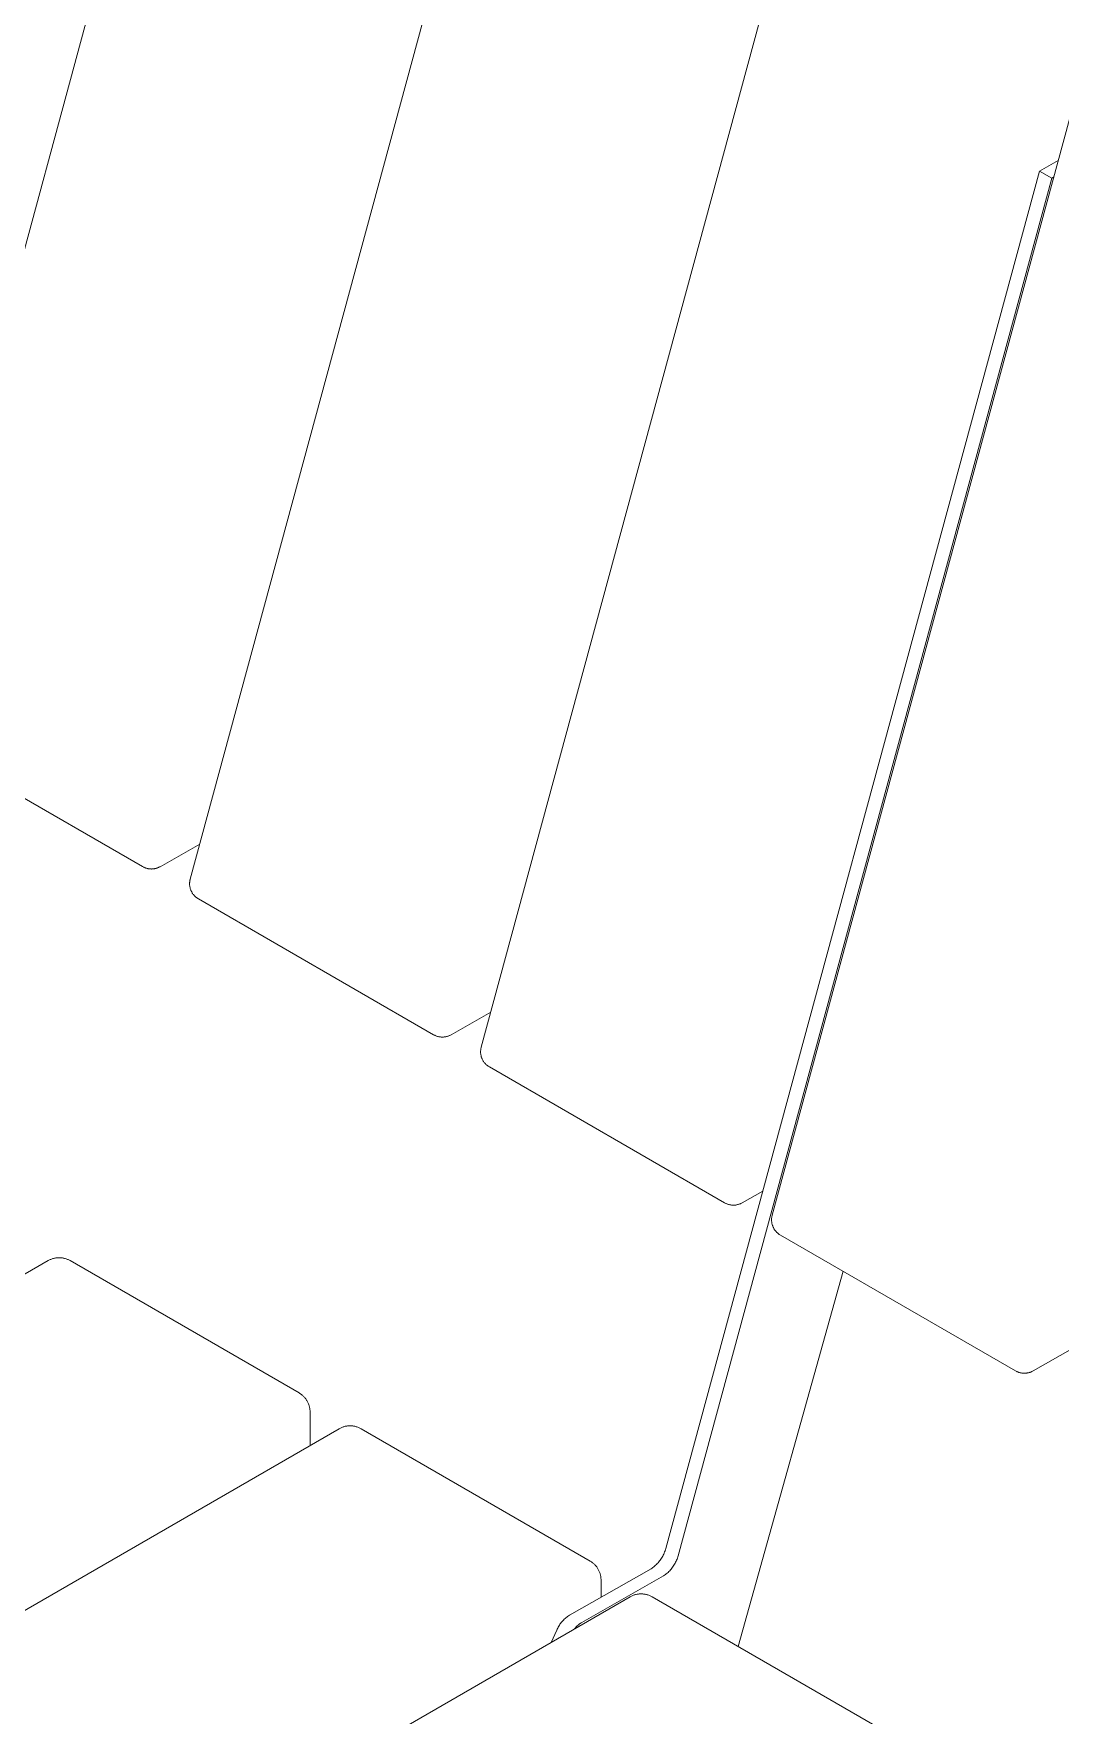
# Model space of a CAD drawing. Header units: inches. Extents: x -6 to 165, y -5 to 126.
# Drawn here: x 147.87 to 153.84, y 53.04 to 62.82 of the extents above; entities that cross this region are included whole.
import ezdxf

# ---------------------------------------------------------------- set-up
doc = ezdxf.new("R2010")
doc.units = ezdxf.units.IN
doc.layers.add('ZANO_R', color=7, linetype='Continuous', lineweight=0)

msp = doc.modelspace()

# ---------------------------------------------------------------- linework, layer by layer
at = {"layer": 'ZANO_R'}
for p, q in [((147.08732, 58.88021), (148.91564, 65.62001)), ((148.78076, 57.9025), (150.60909, 64.6423)), ((150.47421, 56.92479), (152.30253, 63.66459)), ((152.16765, 55.94708), (153.99597, 62.68688)), ((151.54781, 54.0077), (153.72379, 62.02118)), ((153.72379, 62.02118), (153.83213, 62.08291)), ((153.72379, 62.02118), (153.79585, 61.97957)), ((151.61987, 53.9661), (153.79585, 61.97957)), ((153.79585, 61.97957), (153.80561, 61.98513)), ((148.50389, 57.97479), (147.13472, 58.76528)), ((148.83594, 58.10592), (148.60529, 57.9745)), ((148.50698, 57.97307), (148.50389, 57.97479)), ((148.51013, 57.97146), (148.50698, 57.97307)), ((148.51334, 57.96997), (148.51013, 57.97146)), ((148.51659, 57.96858), (148.51334, 57.96997)), ((148.5199, 57.96731), (148.51659, 57.96858)), ((148.52324, 57.96616), (148.5199, 57.96731)), ((148.52662, 57.96512), (148.52324, 57.96616)), ((148.53004, 57.9642), (148.52662, 57.96512)), ((148.53348, 57.9634), (148.53004, 57.9642)), ((148.53696, 57.96272), (148.53348, 57.9634)), ((148.54045, 57.96215), (148.53696, 57.96272)), ((148.54396, 57.96172), (148.54045, 57.96215)), ((148.54748, 57.9614), (148.54396, 57.96172)), ((148.55102, 57.9612), (148.54748, 57.9614)), ((148.55455, 57.96113), (148.55102, 57.9612)), ((148.55809, 57.96118), (148.55455, 57.96113)), ((148.56162, 57.96136), (148.55809, 57.96118)), ((148.56515, 57.96166), (148.56162, 57.96136)), ((148.56866, 57.96207), (148.56515, 57.96166)), ((148.57216, 57.96261), (148.56866, 57.96207)), ((148.57563, 57.96328), (148.57216, 57.96261)), ((148.57908, 57.96406), (148.57563, 57.96328)), ((148.58251, 57.96496), (148.57908, 57.96406)), ((148.58589, 57.96598), (148.58251, 57.96496)), ((148.58924, 57.96711), (148.58589, 57.96598)), ((148.59255, 57.96837), (148.58924, 57.96711)), ((148.59582, 57.96973), (148.59255, 57.96837)), ((148.59903, 57.97121), (148.59582, 57.96973)), ((148.60219, 57.9728), (148.59903, 57.97121)), ((148.60529, 57.9745), (148.60219, 57.9728)), ((148.77722, 57.87467), (148.77724, 57.87819)), ((148.77732, 57.87115), (148.77722, 57.87467)), ((148.77724, 57.87819), (148.77738, 57.8817)), ((148.77754, 57.86764), (148.77732, 57.87115)), ((148.77738, 57.8817), (148.77764, 57.88521)), ((148.77788, 57.86414), (148.77754, 57.86764)), ((148.77764, 57.88521), (148.77803, 57.88871)), ((148.77834, 57.86065), (148.77788, 57.86414)), ((148.77803, 57.88871), (148.77853, 57.89219)), ((148.77893, 57.85718), (148.77834, 57.86065)), ((148.77853, 57.89219), (148.77916, 57.89565)), ((148.77963, 57.85373), (148.77893, 57.85718)), ((148.77916, 57.89565), (148.7799, 57.89909)), ((148.78045, 57.85031), (148.77963, 57.85373)), ((148.7799, 57.89909), (148.78076, 57.9025)), ((148.78139, 57.84692), (148.78045, 57.85031)), ((148.78245, 57.84356), (148.78139, 57.84692)), ((148.78362, 57.84024), (148.78245, 57.84356)), ((148.78491, 57.83697), (148.78362, 57.84024)), ((148.7863, 57.83374), (148.78491, 57.83697)), ((148.78781, 57.83056), (148.7863, 57.83374)), ((148.78943, 57.82744), (148.78781, 57.83056)), ((148.79115, 57.82437), (148.78943, 57.82744)), ((148.79298, 57.82136), (148.79115, 57.82437)), ((148.79491, 57.81842), (148.79298, 57.82136)), ((148.79694, 57.81555), (148.79491, 57.81842)), ((148.79907, 57.81275), (148.79694, 57.81555)), ((148.8013, 57.81002), (148.79907, 57.81275)), ((148.80362, 57.80737), (148.8013, 57.81002)), ((148.80603, 57.80481), (148.80362, 57.80737)), ((148.80852, 57.80233), (148.80603, 57.80481)), ((148.8111, 57.79993), (148.80852, 57.80233)), ((148.81376, 57.79763), (148.8111, 57.79993)), ((148.8165, 57.79542), (148.81376, 57.79763)), ((148.81931, 57.79331), (148.8165, 57.79542)), ((148.8222, 57.79129), (148.81931, 57.79331)), ((148.82515, 57.78938), (148.8222, 57.79129)), ((148.82816, 57.78757), (148.82515, 57.78938)), ((150.19733, 56.99708), (148.82816, 57.78757)), ((150.52939, 57.12821), (150.29874, 56.99679)), ((150.20043, 56.99536), (150.19733, 56.99708)), ((150.20358, 56.99375), (150.20043, 56.99536)), ((150.20678, 56.99226), (150.20358, 56.99375)), ((150.21004, 56.99087), (150.20678, 56.99226)), ((150.21334, 56.9896), (150.21004, 56.99087)), ((150.21668, 56.98845), (150.21334, 56.9896)), ((150.22007, 56.98741), (150.21668, 56.98845)), ((150.22348, 56.98649), (150.22007, 56.98741)), ((150.22693, 56.98569), (150.22348, 56.98649)), ((150.2304, 56.985), (150.22693, 56.98569)), ((150.23389, 56.98444), (150.2304, 56.985)), ((150.2374, 56.98401), (150.23389, 56.98444)), ((150.24093, 56.98369), (150.2374, 56.98401)), ((150.24446, 56.98349), (150.24093, 56.98369)), ((150.248, 56.98342), (150.24446, 56.98349)), ((150.25153, 56.98347), (150.248, 56.98342)), ((150.25507, 56.98365), (150.25153, 56.98347)), ((150.25859, 56.98395), (150.25507, 56.98365)), ((150.26211, 56.98436), (150.25859, 56.98395)), ((150.2656, 56.9849), (150.26211, 56.98436)), ((150.26908, 56.98557), (150.2656, 56.9849)), ((150.27253, 56.98635), (150.26908, 56.98557)), ((150.27595, 56.98725), (150.27253, 56.98635)), ((150.27934, 56.98827), (150.27595, 56.98725)), ((150.28269, 56.9894), (150.27934, 56.98827)), ((150.286, 56.99066), (150.28269, 56.9894)), ((150.28926, 56.99202), (150.286, 56.99066)), ((150.29247, 56.9935), (150.28926, 56.99202)), ((150.29563, 56.99509), (150.29247, 56.9935)), ((150.29874, 56.99679), (150.29563, 56.99509)), ((150.47066, 56.89696), (150.47068, 56.90048)), ((150.47076, 56.89344), (150.47066, 56.89696)), ((150.47068, 56.90048), (150.47082, 56.90399)), ((150.47098, 56.88993), (150.47076, 56.89344)), ((150.47082, 56.90399), (150.47109, 56.9075)), ((150.47133, 56.88643), (150.47098, 56.88993)), ((150.47109, 56.9075), (150.47147, 56.911)), ((150.47179, 56.88294), (150.47133, 56.88643)), ((150.47147, 56.911), (150.47198, 56.91448)), ((150.47237, 56.87947), (150.47179, 56.88294)), ((150.47198, 56.91448), (150.4726, 56.91794)), ((150.47308, 56.87602), (150.47237, 56.87947)), ((150.4726, 56.91794), (150.47335, 56.92138)), ((150.4739, 56.8726), (150.47308, 56.87602)), ((150.47335, 56.92138), (150.47421, 56.92479)), ((150.47484, 56.86921), (150.4739, 56.8726)), ((150.47589, 56.86585), (150.47484, 56.86921)), ((150.47706, 56.86253), (150.47589, 56.86585)), ((150.47835, 56.85926), (150.47706, 56.86253)), ((150.47975, 56.85603), (150.47835, 56.85926)), ((150.48126, 56.85285), (150.47975, 56.85603)), ((150.48287, 56.84972), (150.48126, 56.85285)), ((150.4846, 56.84666), (150.48287, 56.84972)), ((150.48643, 56.84365), (150.4846, 56.84666)), ((150.48836, 56.84071), (150.48643, 56.84365)), ((150.49039, 56.83784), (150.48836, 56.84071)), ((150.49252, 56.83504), (150.49039, 56.83784)), ((150.49474, 56.83231), (150.49252, 56.83504)), ((150.49706, 56.82966), (150.49474, 56.83231)), ((150.49947, 56.8271), (150.49706, 56.82966)), ((150.50196, 56.82462), (150.49947, 56.8271)), ((150.50454, 56.82222), (150.50196, 56.82462)), ((150.5072, 56.81992), (150.50454, 56.82222)), ((150.50994, 56.81771), (150.5072, 56.81992)), ((150.51276, 56.8156), (150.50994, 56.81771)), ((150.51564, 56.81358), (150.51276, 56.8156)), ((150.51859, 56.81167), (150.51564, 56.81358)), ((150.52161, 56.80985), (150.51859, 56.81167)), ((151.89078, 56.01937), (150.52161, 56.80985)), ((152.11261, 56.0877), (151.99218, 56.01908)), ((151.89387, 56.01765), (151.89078, 56.01937)), ((151.89702, 56.01604), (151.89387, 56.01765)), ((151.90023, 56.01455), (151.89702, 56.01604)), ((151.90348, 56.01316), (151.90023, 56.01455)), ((151.90678, 56.01189), (151.90348, 56.01316)), ((151.91013, 56.01074), (151.90678, 56.01189)), ((151.91351, 56.0097), (151.91013, 56.01074)), ((151.91693, 56.00878), (151.91351, 56.0097)), ((151.92037, 56.00798), (151.91693, 56.00878)), ((151.92384, 56.00729), (151.92037, 56.00798)), ((151.92734, 56.00673), (151.92384, 56.00729)), ((151.93085, 56.0063), (151.92734, 56.00673)), ((151.93437, 56.00598), (151.93085, 56.0063)), ((151.9379, 56.00578), (151.93437, 56.00598)), ((151.94144, 56.00571), (151.9379, 56.00578)), ((151.94498, 56.00576), (151.94144, 56.00571)), ((151.94851, 56.00594), (151.94498, 56.00576)), ((151.95204, 56.00623), (151.94851, 56.00594)), ((151.95555, 56.00665), (151.95204, 56.00623)), ((151.95905, 56.00719), (151.95555, 56.00665)), ((151.96252, 56.00786), (151.95905, 56.00719)), ((151.96597, 56.00864), (151.96252, 56.00786)), ((151.96939, 56.00954), (151.96597, 56.00864)), ((151.97278, 56.01056), (151.96939, 56.00954)), ((151.97613, 56.01169), (151.97278, 56.01056)), ((151.97944, 56.01295), (151.97613, 56.01169)), ((151.9827, 56.01431), (151.97944, 56.01295)), ((151.98592, 56.01579), (151.9827, 56.01431)), ((151.98908, 56.01738), (151.98592, 56.01579)), ((151.99218, 56.01908), (151.98908, 56.01738)), ((152.1641, 55.91925), (152.16412, 55.92277)), ((152.1642, 55.91573), (152.1641, 55.91925)), ((152.16412, 55.92277), (152.16427, 55.92628)), ((152.16443, 55.91222), (152.1642, 55.91573)), ((152.16427, 55.92628), (152.16453, 55.92979)), ((152.16477, 55.90872), (152.16443, 55.91222)), ((152.16453, 55.92979), (152.16491, 55.93329)), ((152.16523, 55.90523), (152.16477, 55.90872)), ((152.16491, 55.93329), (152.16542, 55.93677)), ((152.16582, 55.90176), (152.16523, 55.90523)), ((152.16542, 55.93677), (152.16604, 55.94023)), ((152.16652, 55.89831), (152.16582, 55.90176)), ((152.16604, 55.94023), (152.16679, 55.94367)), ((152.16734, 55.89489), (152.16652, 55.89831)), ((152.16679, 55.94367), (152.16765, 55.94708)), ((152.16828, 55.8915), (152.16734, 55.89489)), ((152.16934, 55.88814), (152.16828, 55.8915)), ((152.17051, 55.88482), (152.16934, 55.88814)), ((152.17179, 55.88155), (152.17051, 55.88482)), ((152.17319, 55.87832), (152.17179, 55.88155)), ((152.1747, 55.87514), (152.17319, 55.87832)), ((152.17632, 55.87201), (152.1747, 55.87514)), ((152.17804, 55.86895), (152.17632, 55.87201)), ((152.17987, 55.86594), (152.17804, 55.86895)), ((152.1818, 55.863), (152.17987, 55.86594)), ((152.18383, 55.86013), (152.1818, 55.863)), ((152.18596, 55.85733), (152.18383, 55.86013)), ((152.18819, 55.8546), (152.18596, 55.85733)), ((152.19051, 55.85195), (152.18819, 55.8546)), ((152.19291, 55.84939), (152.19051, 55.85195)), ((152.19541, 55.84691), (152.19291, 55.84939)), ((152.19799, 55.84451), (152.19541, 55.84691)), ((152.20065, 55.84221), (152.19799, 55.84451)), ((152.20339, 55.84), (152.20065, 55.84221)), ((152.2062, 55.83789), (152.20339, 55.84)), ((152.20908, 55.83587), (152.2062, 55.83789)), ((152.21204, 55.83396), (152.20908, 55.83587)), ((152.21505, 55.83214), (152.21204, 55.83396)), ((153.58422, 55.04166), (152.21505, 55.83214)), ((140.02725, 51.10649), (147.95401, 55.68301)), ((147.95401, 55.68301), (147.95777, 55.6851)), ((147.95777, 55.6851), (147.9616, 55.68706)), ((147.9616, 55.68706), (147.9655, 55.68888)), ((147.9655, 55.68888), (147.96945, 55.69058)), ((147.96945, 55.69058), (147.97346, 55.69214)), ((147.97346, 55.69214), (147.97752, 55.69357)), ((147.97752, 55.69357), (147.98162, 55.69486)), ((147.98162, 55.69486), (147.98577, 55.69601)), ((147.98577, 55.69601), (147.98996, 55.69702)), ((147.98996, 55.69702), (147.99417, 55.69788)), ((147.99417, 55.69788), (147.99841, 55.6986)), ((147.99841, 55.6986), (148.00268, 55.69918)), ((148.00268, 55.69918), (148.00696, 55.69962)), ((148.00696, 55.69962), (148.01125, 55.69991)), ((148.01125, 55.69991), (148.01555, 55.70006)), ((148.01555, 55.70006), (148.01985, 55.70006)), ((148.01985, 55.70006), (148.02415, 55.69991)), ((148.02415, 55.69991), (148.02845, 55.69962)), ((148.02845, 55.69962), (148.03273, 55.69918)), ((148.03273, 55.69918), (148.03699, 55.6986)), ((148.03699, 55.6986), (148.04123, 55.69788)), ((148.04123, 55.69788), (148.04545, 55.69702)), ((148.04545, 55.69702), (148.04963, 55.69601)), ((148.04963, 55.69601), (148.05378, 55.69486)), ((148.05378, 55.69486), (148.05788, 55.69357)), ((148.05788, 55.69357), (148.06194, 55.69214)), ((148.06194, 55.69214), (148.06595, 55.69058)), ((148.06595, 55.69058), (148.06991, 55.68888)), ((148.06991, 55.68888), (148.0738, 55.68706)), ((148.0738, 55.68706), (148.07763, 55.6851)), ((148.07763, 55.6851), (148.0814, 55.68301)), ((148.0814, 55.68301), (149.41453, 54.91332)), ((152.58006, 55.62141), (151.96922, 53.43837)), ((153.91628, 55.17279), (153.68563, 55.04137)), ((153.58731, 55.03994), (153.58422, 55.04166)), ((153.59047, 55.03833), (153.58731, 55.03994)), ((153.59367, 55.03684), (153.59047, 55.03833)), ((153.59693, 55.03545), (153.59367, 55.03684)), ((153.60023, 55.03418), (153.59693, 55.03545)), ((153.60357, 55.03303), (153.60023, 55.03418)), ((153.60695, 55.03199), (153.60357, 55.03303)), ((153.61037, 55.03107), (153.60695, 55.03199)), ((153.61382, 55.03027), (153.61037, 55.03107)), ((153.61729, 55.02958), (153.61382, 55.03027)), ((153.62078, 55.02902), (153.61729, 55.02958)), ((153.62429, 55.02858), (153.62078, 55.02902)), ((153.62781, 55.02827), (153.62429, 55.02858)), ((153.63135, 55.02807), (153.62781, 55.02827)), ((153.63488, 55.028), (153.63135, 55.02807)), ((153.63842, 55.02805), (153.63488, 55.028)), ((153.64196, 55.02823), (153.63842, 55.02805)), ((153.64548, 55.02852), (153.64196, 55.02823)), ((153.64899, 55.02894), (153.64548, 55.02852)), ((153.65249, 55.02948), (153.64899, 55.02894)), ((153.65597, 55.03015), (153.65249, 55.02948)), ((153.65942, 55.03093), (153.65597, 55.03015)), ((153.66284, 55.03183), (153.65942, 55.03093)), ((153.66622, 55.03285), (153.66284, 55.03183)), ((153.66958, 55.03398), (153.66622, 55.03285)), ((153.67288, 55.03524), (153.66958, 55.03398)), ((153.67615, 55.0366), (153.67288, 55.03524)), ((153.67936, 55.03808), (153.67615, 55.0366)), ((153.68252, 55.03967), (153.67936, 55.03808)), ((153.68563, 55.04137), (153.68252, 55.03967)), ((149.41453, 54.91332), (149.41822, 54.91111)), ((149.41822, 54.91111), (149.42184, 54.90877)), ((149.42184, 54.90877), (149.42537, 54.90631)), ((149.42537, 54.90631), (149.42881, 54.90373)), ((149.42881, 54.90373), (149.43217, 54.90104)), ((149.43217, 54.90104), (149.43544, 54.89824)), ((149.43544, 54.89824), (149.4386, 54.89533)), ((149.4386, 54.89533), (149.44167, 54.89231)), ((149.44167, 54.89231), (149.44464, 54.88919)), ((149.44464, 54.88919), (149.4475, 54.88598)), ((149.4475, 54.88598), (149.45024, 54.88266)), ((149.45024, 54.88266), (149.45288, 54.87926)), ((149.45288, 54.87926), (149.45539, 54.87577)), ((149.45539, 54.87577), (149.45779, 54.8722)), ((149.45779, 54.8722), (149.46007, 54.86855)), ((149.46007, 54.86855), (149.46222, 54.86482)), ((149.46222, 54.86482), (149.46424, 54.86102)), ((149.46424, 54.86102), (149.46614, 54.85716)), ((149.46614, 54.85716), (149.4679, 54.85324)), ((149.4679, 54.85324), (149.46953, 54.84925)), ((149.46953, 54.84925), (149.47103, 54.84522)), ((149.47103, 54.84522), (149.47238, 54.84113)), ((149.47238, 54.84113), (149.4736, 54.83701)), ((149.4736, 54.83701), (149.47468, 54.83284)), ((149.47468, 54.83284), (149.47562, 54.82864)), ((149.47562, 54.82864), (149.47641, 54.82441)), ((149.47641, 54.82441), (149.47707, 54.82016)), ((149.47707, 54.82016), (149.47757, 54.81589)), ((149.47757, 54.81589), (149.47794, 54.8116)), ((149.47794, 54.8116), (149.47815, 54.8073)), ((149.47815, 54.8073), (149.47823, 54.803)), ((149.47823, 54.803), (149.47823, 54.60759)), ((141.72069, 50.12878), (149.64745, 54.7053)), ((149.64745, 54.7053), (149.65121, 54.70738)), ((149.65121, 54.70738), (149.65505, 54.70934)), ((149.65505, 54.70934), (149.65894, 54.71117)), ((149.65894, 54.71117), (149.66289, 54.71287)), ((149.66289, 54.71287), (149.6669, 54.71443)), ((149.6669, 54.71443), (149.67096, 54.71586)), ((149.67096, 54.71586), (149.67507, 54.71715)), ((149.67507, 54.71715), (149.67922, 54.7183)), ((149.67922, 54.7183), (149.6834, 54.7193)), ((149.6834, 54.7193), (149.68761, 54.72017)), ((149.68761, 54.72017), (149.69186, 54.72089)), ((149.69186, 54.72089), (149.69612, 54.72147)), ((149.69612, 54.72147), (149.7004, 54.72191)), ((149.7004, 54.72191), (149.70469, 54.7222)), ((149.70469, 54.7222), (149.70899, 54.72235)), ((149.70899, 54.72235), (149.7133, 54.72235)), ((149.7133, 54.72235), (149.7176, 54.7222)), ((149.7176, 54.7222), (149.72189, 54.72191)), ((149.72189, 54.72191), (149.72617, 54.72147)), ((149.72617, 54.72147), (149.73044, 54.72089)), ((149.73044, 54.72089), (149.73468, 54.72017)), ((149.73468, 54.72017), (149.73889, 54.7193)), ((149.73889, 54.7193), (149.74308, 54.7183)), ((149.74308, 54.7183), (149.74722, 54.71715)), ((149.74722, 54.71715), (149.75133, 54.71586)), ((149.75133, 54.71586), (149.75539, 54.71443)), ((149.75539, 54.71443), (149.7594, 54.71287)), ((149.7594, 54.71287), (149.76335, 54.71117)), ((149.76335, 54.71117), (149.76725, 54.70934)), ((149.76725, 54.70934), (149.77108, 54.70738)), ((149.77108, 54.70738), (149.77484, 54.7053)), ((149.77484, 54.7053), (151.10798, 53.93561)), ((151.54392, 53.99484), (151.54597, 54.00124)), ((151.54597, 54.00124), (151.54781, 54.0077)), ((151.10798, 53.93561), (151.11167, 53.9334)), ((151.11167, 53.9334), (151.11528, 53.93106)), ((151.11528, 53.93106), (151.11881, 53.9286)), ((151.11881, 53.9286), (151.12226, 53.92602)), ((151.12226, 53.92602), (151.12562, 53.92333)), ((151.12562, 53.92333), (151.12888, 53.92053)), ((151.12888, 53.92053), (151.13205, 53.91762)), ((151.13205, 53.91762), (151.13512, 53.9146)), ((151.13512, 53.9146), (151.13808, 53.91148)), ((151.13808, 53.91148), (151.14094, 53.90827)), ((151.14094, 53.90827), (151.14369, 53.90495)), ((151.14369, 53.90495), (151.14632, 53.90155)), ((151.14632, 53.90155), (151.14884, 53.89806)), ((151.47383, 53.89852), (151.47915, 53.90263)), ((151.47915, 53.90263), (151.48433, 53.90691)), ((151.48433, 53.90691), (151.48936, 53.91136)), ((151.48936, 53.91136), (151.49424, 53.91597)), ((151.49424, 53.91597), (151.49897, 53.92075)), ((151.49897, 53.92075), (151.50353, 53.92569)), ((151.50353, 53.92569), (151.50792, 53.93077)), ((151.50792, 53.93077), (151.51214, 53.936)), ((151.51214, 53.936), (151.51619, 53.94136)), ((151.51619, 53.94136), (151.52005, 53.94686)), ((151.52005, 53.94686), (151.52372, 53.95248)), ((151.52372, 53.95248), (151.52721, 53.95823)), ((151.52721, 53.95823), (151.5305, 53.96409)), ((151.5305, 53.96409), (151.53359, 53.97005)), ((151.53359, 53.97005), (151.53648, 53.97612)), ((151.53648, 53.97612), (151.53917, 53.98227)), ((151.53917, 53.98227), (151.54165, 53.98852)), ((151.54165, 53.98852), (151.54392, 53.99484)), ((151.58825, 53.89976), (151.59211, 53.90526)), ((151.59211, 53.90526), (151.59578, 53.91088)), ((151.59578, 53.91088), (151.59927, 53.91662)), ((151.59927, 53.91662), (151.60256, 53.92248)), ((151.60256, 53.92248), (151.60565, 53.92845)), ((151.60565, 53.92845), (151.60854, 53.93451)), ((151.60854, 53.93451), (151.61123, 53.94067)), ((151.61123, 53.94067), (151.61371, 53.94691)), ((151.61371, 53.94691), (151.61598, 53.95324)), ((151.61598, 53.95324), (151.61803, 53.95964)), ((151.61803, 53.95964), (151.61987, 53.9661)), ((150.98767, 53.62014), (151.46279, 53.89086)), ((151.05973, 53.57854), (151.53485, 53.84925)), ((151.14884, 53.89806), (151.15124, 53.89449)), ((151.15124, 53.89449), (151.15351, 53.89084)), ((151.15351, 53.89084), (151.15566, 53.88711)), ((151.15566, 53.88711), (151.15769, 53.88331)), ((151.15769, 53.88331), (151.15958, 53.87945)), ((151.15958, 53.87945), (151.16135, 53.87552)), ((151.16135, 53.87552), (151.16298, 53.87154)), ((151.16298, 53.87154), (151.16447, 53.86751)), ((151.16447, 53.86751), (151.16583, 53.86342)), ((151.16583, 53.86342), (151.16705, 53.8593)), ((151.16705, 53.8593), (151.16813, 53.85513)), ((151.16813, 53.85513), (151.16906, 53.85093)), ((151.16906, 53.85093), (151.16986, 53.8467)), ((151.16986, 53.8467), (151.17051, 53.84245)), ((151.17051, 53.84245), (151.17102, 53.83818)), ((151.17102, 53.83818), (151.17138, 53.83389)), ((151.17138, 53.83389), (151.1716, 53.82959)), ((151.1716, 53.82959), (151.17167, 53.82529)), ((151.17167, 53.82529), (151.17167, 53.72498)), ((151.46279, 53.89086), (151.46838, 53.8946)), ((151.46838, 53.8946), (151.47383, 53.89852)), ((151.53485, 53.84925), (151.54044, 53.85299)), ((151.54044, 53.85299), (151.54589, 53.85692)), ((151.54589, 53.85692), (151.55121, 53.86102)), ((151.55121, 53.86102), (151.55639, 53.8653)), ((151.55639, 53.8653), (151.56142, 53.86975)), ((151.56142, 53.86975), (151.5663, 53.87437)), ((151.5663, 53.87437), (151.57103, 53.87915)), ((151.57103, 53.87915), (151.57559, 53.88408)), ((151.57559, 53.88408), (151.57998, 53.88916)), ((151.57998, 53.88916), (151.5842, 53.89439)), ((151.5842, 53.89439), (151.58825, 53.89976)), ((143.41414, 49.15107), (151.3409, 53.72759)), ((151.3409, 53.72759), (151.34466, 53.72967)), ((151.34466, 53.72967), (151.34849, 53.73163)), ((151.34849, 53.73163), (151.35238, 53.73346)), ((151.35238, 53.73346), (151.35634, 53.73516)), ((151.35634, 53.73516), (151.36035, 53.73672)), ((151.36035, 53.73672), (151.36441, 53.73815)), ((151.36441, 53.73815), (151.36851, 53.73944)), ((151.36851, 53.73944), (151.37266, 53.74059)), ((151.37266, 53.74059), (151.37684, 53.74159)), ((151.37684, 53.74159), (151.38106, 53.74246)), ((151.38106, 53.74246), (151.3853, 53.74318)), ((151.3853, 53.74318), (151.38956, 53.74376)), ((151.38956, 53.74376), (151.39384, 53.7442)), ((151.39384, 53.7442), (151.39814, 53.74449)), ((151.39814, 53.74449), (151.40244, 53.74463)), ((151.40244, 53.74463), (151.40674, 53.74463)), ((151.40674, 53.74463), (151.41104, 53.74449)), ((151.41104, 53.74449), (151.41534, 53.7442)), ((151.41534, 53.7442), (151.41962, 53.74376)), ((151.41962, 53.74376), (151.42388, 53.74318)), ((151.42388, 53.74318), (151.42812, 53.74246)), ((151.42812, 53.74246), (151.43234, 53.74159)), ((151.43234, 53.74159), (151.43652, 53.74059)), ((151.43652, 53.74059), (151.44067, 53.73944)), ((151.44067, 53.73944), (151.44477, 53.73815)), ((151.44477, 53.73815), (151.44883, 53.73672)), ((151.44883, 53.73672), (151.45284, 53.73516)), ((151.45284, 53.73516), (151.4568, 53.73346)), ((151.4568, 53.73346), (151.46069, 53.73163)), ((151.46069, 53.73163), (151.46452, 53.72967)), ((151.46452, 53.72967), (151.46828, 53.72759)), ((151.46828, 53.72759), (152.80142, 52.9579)), ((150.96701, 53.6051), (150.97198, 53.60911)), ((150.97198, 53.60911), (150.97709, 53.61296)), ((150.97709, 53.61296), (150.98232, 53.61664)), ((150.98232, 53.61664), (150.98767, 53.62014)), ((150.88095, 53.46204), (150.91385, 53.53407)), ((150.91385, 53.53407), (150.91649, 53.53989)), ((150.91649, 53.53989), (150.91933, 53.54562)), ((150.91933, 53.54562), (150.92236, 53.55126)), ((150.92236, 53.55126), (150.92557, 53.55678)), ((150.92557, 53.55678), (150.92896, 53.5622)), ((150.92896, 53.5622), (150.93254, 53.56751)), ((150.93254, 53.56751), (150.93628, 53.57269)), ((150.93628, 53.57269), (150.9402, 53.57774)), ((150.9402, 53.57774), (150.94428, 53.58266)), ((150.94428, 53.58266), (150.94852, 53.58745)), ((150.94852, 53.58745), (150.95292, 53.59209)), ((150.95292, 53.59209), (150.95747, 53.59658)), ((150.95747, 53.59658), (150.96217, 53.60092)), ((150.96217, 53.60092), (150.96701, 53.6051)), ((151.0151, 53.53949), (151.01854, 53.54368)), ((151.01854, 53.54368), (151.02211, 53.54775)), ((151.02211, 53.54775), (151.02582, 53.55171)), ((151.02582, 53.55171), (151.02965, 53.55554)), ((151.02965, 53.55554), (151.03361, 53.55924)), ((151.03361, 53.55924), (151.03769, 53.56281)), ((151.03769, 53.56281), (151.04189, 53.56624)), ((151.04189, 53.56624), (151.04619, 53.56954)), ((151.04619, 53.56954), (151.05061, 53.57268)), ((151.05061, 53.57268), (151.05512, 53.57569)), ((151.05512, 53.57569), (151.05973, 53.57854))]:
    msp.add_line(p, q, dxfattribs=at)

doc.saveas('drawing.dxf')
